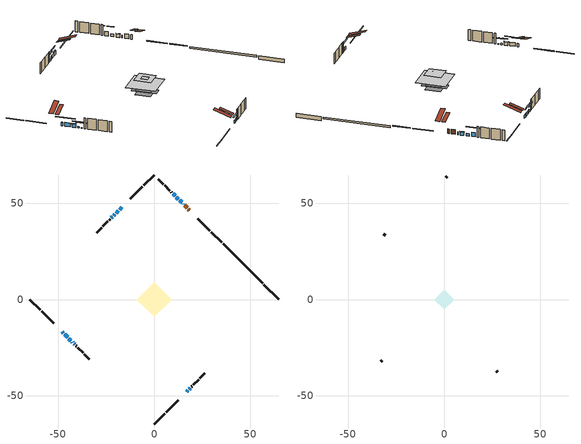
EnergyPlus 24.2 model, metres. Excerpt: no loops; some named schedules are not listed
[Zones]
conditioned space
 floor adiabatic (Floor3 construction): -4.51,0 0,4.51 4.51,0 0,-4.51 z0.46
 floor adiabatic (AdiabaticFloorConstruction): -9.1,0 0,9.1 9.1,0 0,-9.1 z2.9
 floor foundation (Slab1 construction): -4.67,0 0,4.67 4.67,0 0,-4.67 z-1.22
 floor foundation (Slab2 construction): -5.15,2.48 -2.48,5.15 5.15,-2.48 2.48,-5.15 z-0.3
 wall outside (RimJoist1 construction): 0,-64.77 5.46,-59.32 / -64.77,0 -59.32,-5.46 / 0,64.77 -5.46,59.32 / 35.12,29.66 29.66,35.11 z0.46:0.76
 wall outside (RimJoist2 construction): 6.11,-58.66 12.42,-52.35 / -58.66,-6.11 -52.35,-12.42 / -6.11,58.66 -12.42,52.35 / 29,35.77 22.7,42.07 z0.46:0.76
 wall outside (AdiabaticWallConstruction 1): 18.23,46.54 17.72,47.06 / 17.06,47.71 15.82,48.95 z0.46:2.49
 wall outside (AdiabaticWallConstruction): 15.17,49.6 14.96,49.81 / 12.57,52.2 11.53,53.24 z0.46:1.68; 16.89,-47.88 17.46,-47.31 z0.46:1.8; -47.88,-16.89 -47.32,-17.46 z0.46:1.97; -46.66,-18.11 -45.11,-19.66 z0.46:2.11; 14.3,50.47 13.22,51.55 / -16.89,47.88 -17.97,46.8 / 18.12,-46.65 18.66,-46.11 / -44.46,-20.31 -43.38,-21.39 z0.46:1.88; -42.72,-22.05 -42.3,-22.47 z0.46:1.07; -41.65,-23.13 -41.42,-23.35 z0.46:0.77; 10.87,53.9 9.8,54.98 z0.46:2.44; -18.62,46.15 -19.84,44.93 z0.46:1.98; -20.5,44.27 -21.09,43.68 z0.46:2.04; -21.75,43.02 -22.34,42.43 z0.46:1.38
 wall outside (Wall1 construction): 19.32,-45.46 19.73,-45.04 / -40.77,-24 -40.36,-24.41 / -23,41.77 -23.41,41.36 / 9.14,55.63 8.72,56.05 z0.46:5.34
 wall outside (Wall2 construction): 20.39,-44.38 23.03,-41.74 / -39.7,-25.07 -37.06,-27.71 / -24.07,40.7 -26.71,38.06 / 8.07,56.7 5.42,59.35 z0.46:5.34
 wall outside (Wall3 construction): 23.69,-41.08 26.35,-38.42 / -36.4,-28.37 -33.74,-31.03 / -27.37,37.4 -30.03,34.74 / 4.77,60 2.11,62.67 z0.46:5.34
 wall foundation (FoundationWall1 construction): 64.77,0 57.01,7.76 z-1.22:0.46
 wall foundation (FoundationWall2 construction): 56.36,8.42 35.77,29 z-0.3:0.46
 window (WindowConstruction): 15.17,49.6 14.96,49.81 z0.46:1.68
 window (WindowConstruction 8): 16.89,-47.88 17.46,-47.31 z0.46:1.8
 window (WindowConstruction 9): -47.88,-16.89 -47.32,-17.45 z0.46:1.97
 window (WindowConstruction 10): -46.66,-18.11 -45.11,-19.66 z0.46:2.11
 window (WindowConstruction 11): 14.3,50.47 13.23,51.55 z0.46:1.88
 window (WindowConstruction 12): -16.89,47.88 -17.97,46.81 z0.46:1.88
 window (WindowConstruction 13): 18.12,-46.65 18.66,-46.11 z0.46:1.88
 window (WindowConstruction 14): -44.46,-20.31 -43.38,-21.39 z0.46:1.88
 window (WindowConstruction 1): -42.72,-22.05 -42.3,-22.47 z0.46:1.07
 window (WindowConstruction 2): -41.64,-23.13 -41.43,-23.34 z0.46:0.76
 window (WindowConstruction 3): 12.57,52.2 11.53,53.24 z0.46:1.68
 window (WindowConstruction 4): 10.87,53.9 9.8,54.98 z0.46:2.44
 window (WindowConstruction 5): -18.62,46.15 -19.84,44.93 z0.46:1.98
 window (WindowConstruction 6): -20.5,44.27 -21.09,43.68 z0.46:2.04
 window (WindowConstruction 7): -21.75,43.02 -22.34,42.43 z0.46:1.37
 door (Door): 18.23,46.54 17.72,47.05 z0.46:2.49
 door (Door 1): 17.06,47.71 15.82,48.95 z0.46:2.49
 ceiling adiabatic (AdiabaticFloorConstruction): 0,-9.1 9.1,0 0,9.1 -9.1,0 z2.9
 roof outside (Roof2 construction): 16.23,-48.54,5.34 12.11,-44.41,7.28 11.02,-45.5,7.28 15.14,-49.63,5.34; -48.54,-16.23,5.34 -44.41,-12.11,7.28 -45.5,-11.02,7.28 -49.63,-15.14,5.34; -16.23,48.54,5.34 -12.11,44.41,7.28 -11.02,45.5,7.28 -15.14,49.63,5.34; 18.88,45.89,5.34 14.76,41.76,7.28 15.85,40.67,7.28 19.97,44.8,5.34
attic - vented
 floor to conditioned space (Floor1 construction Reversed): -1.97,0 0,1.97 1.97,0 0,-1.97 z5.34
 floor to conditioned space (Floor2 construction Reversed): -5.13,0 0,5.13 5.13,0 0,-5.13 z5.34
 wall outside (Wall4 construction): 27.01,-37.77 27.8,-36.97 / -33.08,-31.69 -32.29,-32.48 / -30.69,34.08 -31.48,33.29 / 1.45,63.32 0.66,64.11 z0.46:5.34
 roof outside (Roof1 construction): 14.49,-50.28,5.34 9.13,-44.93,7.86 7.72,-46.34,7.86 13.08,-51.7,5.34; -50.28,-14.49,5.34 -44.93,-9.13,7.86 -46.34,-7.72,7.86 -51.7,-13.08,5.34; -14.49,50.28,5.34 -9.13,44.93,7.86 -7.72,46.34,7.86 -13.08,51.7,5.34; 20.63,44.14,5.34 15.27,38.79,7.86 16.69,37.38,7.86 22.04,42.73,5.34
shading: 19.11,-45.66 15.24,-49.53 15.53,-49.82 19.4,-45.95 z4.12; -45.67,-19.1 -49.53,-15.24 -49.82,-15.53 -45.96,-19.39 z4.3; -43.47,-21.3 -48.31,-16.46 -48.6,-16.76 -43.76,-21.59 z4.44; 13.08,51.69 14.45,50.33 14.74,50.62 13.37,51.98 z2.08; -18.11,46.66 -16.75,48.03 -17.04,48.32 -18.4,46.95 z2.08; 18.8,-45.97 17.98,-46.79 18.27,-47.08 19.09,-46.26 z2.08; -43.24,-21.53 -44.6,-20.17 -44.89,-20.46 -43.53,-21.82 z2.08; -40.65,-24.12 -44.37,-20.4 -44.66,-20.69 -40.94,-24.41 z3.4; -39.78,-24.99 -43.29,-21.48 -43.58,-21.77 -40.07,-25.28 z3.09; 8.15,56.62 12.52,52.25 12.81,52.54 8.44,56.91 z4.77; -21.49,43.28 -16.98,47.79 -17.27,48.09 -21.78,43.57 z4.31; -22.74,42.03 -18.85,45.92 -19.14,46.21 -23.03,42.32 z4.36; -23.99,40.78 -20.1,44.67 -20.39,44.96 -24.28,41.07 z3.7
[Building]
Building 1: Terrain=Suburbs
[Site:Location]
Yarmouth AP_NS: Latitude {deg}=43.83; Longitude {deg}=-66.09; Time Zone {hr}=-4; Elevation {m}=43; Keep Site Location Information=Yes
[Site:GroundTemperature:Shallow]
4.08235, 2.59375, 2.47453, 3.18095, 6.01682, 8.83948, 11.2866, 12.8368, 12.9685, 11.7076, 9.32295, 6.58688
[Site:WaterMainsTemperature]
Calculation Method=Schedule; Temperature Schedule=mains temperature schedule
[Material] Roughness=Rough; Thermal Absorptance=0.9
Name | Thickness {m} | Conductivity {W/m-K} | Density {kg/m3} | Specific Heat {J/kg-K} | Solar Absorptance | Visible Absorptance
asphalt or fiberglass shingles | 0.00635 | 0.162714 | 1121.4 | 1465.45 | 0.4 | 0.4
ceiling loosefill ins | 0.0846667 | 0.0480833 | 16.02 | 1046.75 | 0.7 | 0.7
ceiling stud and cavity | 0.1397 | 1.32221 | 65.682 | 1177.47 | 0.7 | 0.7
ceiling stud and cavity 1 | 0.1397 | 0.101976 | 65.682 | 1177.47 | 0.7 | 0.7
concrete 4.0 in. | 0.1016 | 1.803125 | 2242.8 | 837.4 | 0.7 | 0.7
concrete 8.0 in. | 0.2032 | 1.803125 | 2242.8 | 837.4 | 0.7 | 0.7
door material | 0.04445 | 0.20624 | 512.64 | 1214.23 | 0.7 | 0.7
door material 1 | 0.04445 | 0.188738 | 512.64 | 1214.23 | 0.7 | 0.7
exterior vertical ins | 0.00585539 | 0.029427 | 32.04 | 1214.23 | 0.7 | 0.7
floor covering | 0.0127 | 9.015625 | 54.468 | 1339.84 | 0.6 | 0.6
floor covering 1 | 0.0127 | 0.0433444 | 54.468 | 1339.84 | 0.6 | 0.6
floor rigid ins; wall rigid ins | 0.512978 | 0.029427 | 32.04 | 1214.23 | 0.7 | 0.7
floor stud and cavity | 0.0889 | 0.22419 | 50.32683 | 1063.81 | 0.7 | 0.7
floor stud and cavity 1 | 0.1397 | 1.75129 | 37.0049 | 1207.88 | 0.7 | 0.7
furniture material conditioned space 1 | 0.1524 | 0.115458 | 640.8 | 1214.23 | 0.6 | 0.6
gypsum board | 0.0127 | 0.160291 | 801 | 837.4 | 0.6 | 0.6
gypsum board 1 | 0.0127 | 0.160291 | 801 | 837.4 | 0.7 | 0.7
osb sheathing 0.5 in. | 0.0127 | 0.115458 | 512.64 | 1214.23 | 0.7 | 0.7
osb sheathing 0.75 in. | 0.01905 | 0.115458 | 512.64 | 1214.23 | 0.7 | 0.7
osb sheathing 2.0 in. | 0.0508 | 0.115458 | 512.64 | 1214.23 | 0.7 | 0.7
rim joist stud and cavity | 0.0508 | 0.0451784 | 125.044 | 1163.47 | 0.6 | 0.6
rim joist stud and cavity 1 | 0.0508 | 0.648972 | 50.32683 | 1063.81 | 0.6 | 0.6
roof rigid ins | 0.051816 | 0.029427 | 32.04 | 1214.23 | 0.7 | 0.7
roof stud and cavity | 0.2032 | 0.201121 | 78.34581 | 1123.46 | 0.7 | 0.7
wall stud and cavity | 0.1397 | 0.0927935 | 139.0536 | 1170.24 | 0.7 | 0.7
wall stud and cavity 1 | 0.1397 | 0.085864 | 139.0536 | 1170.24 | 0.7 | 0.7
wall stud and cavity 2 | 0.1397 | 0.0918269 | 139.0536 | 1170.24 | 0.7 | 0.7
wall stud and cavity 3 | 0.0889 | 6.9971 | 50.32683 | 1063.81 | 0.6 | 0.6
wall stud and cavity 4 | 0.0889 | 0.380278 | 52.3479 | 1209.89 | 0.7 | 0.7
wall stud and cavity 5 | 0.0889 | 0.391764 | 83.0341 | 1211.67 | 0.7 | 0.7
wood siding | 0.0254 | 0.102417 | 544.68 | 1172.36 | 0.4 | 0.4
wood siding 1 | 0.00254 | 0.102417 | 544.68 | 1172.36 | 0.4 | 0.4
wood siding 2; wood siding 3; wood siding 4 | 0.0254 | 0.102417 | 544.68 | 1172.36 | 0.7 | 0.7
[WindowMaterial:SimpleGlazingSystem]
Name | U-Factor {W/m2-K} | Solar Heat Gain Coefficient
WindowMaterial | 5.181175 | 0.65
WindowMaterial 1 | 5.19196 | 0.65
WindowMaterial 10 | 2.790737 | 0.7
WindowMaterial 11 | 7.18892 | 0.74
WindowMaterial 12 | 2.99401 | 0.54
WindowMaterial 2 | 4.34026 | 0.48
WindowMaterial 3 | 2.91338 | 0.67
WindowMaterial 4 | 2.98833 | 0.58
WindowMaterial 5 | 2.98209 | 0.56
WindowMaterial 6 | 7.111695 | 0.75
WindowMaterial 7 | 3.02808 | 0.5
WindowMaterial 8 | 7.18381 | 0.74
WindowMaterial 9 | 2.77995 | 0.55
[Construction]
AdiabaticFloorConstruction: floor stud and cavity 1, floor rigid ins, osb sheathing 0.75 in., floor covering 1
AdiabaticWallConstruction: wood siding 3, wall rigid ins, wall stud and cavity 4, gypsum board
AdiabaticWallConstruction 1: wood siding 4, wall rigid ins, wall stud and cavity 4, gypsum board
Door: door material
Door 1: door material 1
Floor1 construction Reversed: gypsum board, ceiling stud and cavity, ceiling loosefill ins
Floor2 construction Reversed: gypsum board, ceiling stud and cavity 1, ceiling loosefill ins
Floor3 construction: floor stud and cavity, floor covering
FoundationWall1 construction: concrete 8.0 in.
FoundationWall2 construction: concrete 8.0 in., gypsum board 1
furniture construction conditioned space 1: furniture material conditioned space 1
PartitionWallConstruction: gypsum board, wall stud and cavity 5, gypsum board
RimJoist1 construction: wood siding 2, osb sheathing 2.0 in., rim joist stud and cavity
RimJoist2 construction: wood siding 2, rim joist stud and cavity 1
Roof1 construction: asphalt or fiberglass shingles
Roof2 construction: asphalt or fiberglass shingles, roof rigid ins, osb sheathing 0.75 in., roof stud and cavity, gypsum board
Slab1 construction; Slab2 construction: concrete 4.0 in.
Wall1 construction: wood siding, osb sheathing 0.5 in., wall stud and cavity, gypsum board
Wall2 construction: wood siding, osb sheathing 0.5 in., wall stud and cavity 1, gypsum board
Wall3 construction: wood siding, osb sheathing 0.5 in., wall stud and cavity 2, gypsum board
Wall4 construction: wood siding 1, wall stud and cavity 3
WindowConstruction: WindowMaterial
WindowConstruction 1: WindowMaterial 1
WindowConstruction 10: WindowMaterial 10
WindowConstruction 11: WindowMaterial 11
WindowConstruction 12; WindowConstruction 13; WindowConstruction 14: WindowMaterial 12
WindowConstruction 2: WindowMaterial 2
WindowConstruction 3: WindowMaterial 3
WindowConstruction 4: WindowMaterial 4
WindowConstruction 5: WindowMaterial 5
WindowConstruction 6: WindowMaterial 6
WindowConstruction 7: WindowMaterial 7
WindowConstruction 8: WindowMaterial 8
WindowConstruction 9: WindowMaterial 9
[Zone] Multiplier=1; Part of Total Floor Area=Yes
Name | Volume {m3}
attic - vented | 24.771
conditioned space | 484.7
[Space]
Name | Zone | Volume {m3}
attic - vented 1 | attic - vented | 24.771
conditioned space 1 | conditioned space | 484.7
[ZoneInfiltration:EffectiveLeakageArea]
infil attic - vented 1: Zone or Space=attic - vented 1; Schedule=Always On Discrete; Effective Air Leakage Area {cm2}=2198.18; Stack Coefficient=0.000514658; Wind Coefficient=1.53278e-05
[ZoneMixing]
whole house fan mix: Zone or Space=attic - vented; Schedule=Always On Continuous; Design Flow Rate Calculation Method=Flow/Zone; Design Flow Rate {m3/s}=0; Source Zone or Space=conditioned space
[SurfaceProperty:ExposedFoundationPerimeter] Exposed Perimeter Calculation Method=TotalExposedPerimeter
Name | Total Exposed Perimeter {m}
Slab1 | 10.973
Slab2 | 29.108
[InternalMass] Zone or ZoneList=conditioned space; Space or SpaceList=conditioned space 1
Name | Construction | Surface Area {m2}
furniture mass conditioned space 1 | furniture construction conditioned space 1 | 116.186
partition wall mass | PartitionWallConstruction | 249.831
[Lights]
interior lighting: Zone or ZoneList or Space or SpaceList=conditioned space 1; Schedule=interior lighting schedule; Design Level Calculation Method=LightingLevel; Lighting Level {W}=343.2; Return Air Fraction=0; Fraction Radiant=0.6; Fraction Visible=0.2; Fraction Replaceable=1
[People]
occupants: Zone or ZoneList or Space or SpaceList=conditioned space 1; Number of People Schedule=occupants schedule; Number of People Calculation Method=People; Number of People=3; Fraction Radiant=0.314171; Sensible Heat Fraction=0.56303; Activity Level Schedule=occupants activity schedule; Carbon Dioxide Generation Rate {m3/s-W}=0; Enable ASHRAE 55 Comfort Warnings=No; Mean Radiant Temperature Calculation Type=EnclosureAveraged
[ElectricEquipment] Zone or ZoneList or Space or SpaceList=conditioned space 1; Design Level Calculation Method=EquipmentLevel
Name | Schedule | Design Level {W} | Fraction Latent | Fraction Radiant | Fraction Lost
clothes dryer | clothes dryer schedule | 140.772 | 0.015 | 0.081 | 0.85
clothes washer | clothes washer schedule | 32.1985 | 0.03 | 0.162 | 0.7
cooking range | cooking range schedule | 215.147 | 0.08 | 0.432 | 0.2
dishwasher | dishwasher schedule | 66.8632 | 0.3 | 0.18 | 0.4
fridge | fridge schedule | 72.9452 | 0 | 0.6 | 0
mech vent bath fan 0 | mech vent bath fan 0 schedule | 50.2 | 0 | 0 | 1
mech vent house fan | mech vent house fan schedule | 0 | 0 | 0 | 1
mech vent house fan cfis | mech vent house fan cfis schedule | 0 | 0 | 0 | 0
misc plug loads | misc plug loads schedule | 494.7 | 0.045 | 0.513 | 0.1
whole house fan | Always On Discrete | 0 | 0 | 0 | 1
[OtherEquipment] Zone or ZoneList or Space or SpaceList=conditioned space 1; Design Level Calculation Method=EquipmentLevel
Name | Fuel Type | Schedule | Design Level {W} | Fraction Latent | Fraction Radiant | Fraction Lost
clothes dryer 1 | Electricity | clothes dryer schedule | 0 | 0.015 | 0.081 | 0.85
cooking range 1 | Electricity | cooking range schedule | 0 | 0.08 | 0.432 | 0.2
general water use latent | None | general water use schedule | 62.594 | 1 | 0 | 0
general water use sensible | None | general water use schedule | -61.6891 | 0 | 0.6 | 0
mech vent house fan latent load | None | Always On Discrete | 0 | 1 | 0 | 0
mech vent house fan sensible load | None | Always On Discrete | 0 | 0 | 0 | 0
water heater energy adjustment1 | Electricity | Always On Discrete | 0.01 | 0 | 0 | 1
[ZoneInfiltration:DesignFlowRate] Zone or ZoneList or Space or SpaceList=conditioned space 1; Schedule=Always On Discrete; Design Flow Rate Calculation Method=Flow/Zone; Design Flow Rate {m3/s}=0
infil flow; natural vent flow; whole house fan flow
[Foundation:Kiva] Initial Indoor Air Temperature {C}=20; Wall Depth Below Slab {m}=0.2032
Name | Wall Height Above Grade {m} | Custom Block Material Name 1 | Custom Block Depth 1 {m} | Custom Block X Position 1 {m} | Custom Block Z Position 1 {m}
Foundation Kiva 1 | 0.460004
Foundation Kiva 2 | 0.459974 | exterior vertical ins | 0.759988 | 0.2159 | 0
[Foundation:Kiva:Settings]
Soil Conductivity {W/m-K}=0.849921; Soil Density {kg/m3}=1842.3; Soil Specific Heat {J/kg-K}=418.7; Ground Solar Absorptivity=0.9; Ground Thermal Absorptivity=0.9; Ground Surface Roughness {m}=0.03; Far-Field Width {m}=40; Deep-Ground Boundary Condition=ZeroFlux; Deep-Ground Depth {m}=40; Minimum Cell Dimension {m}=0.2; Maximum Cell Growth Coefficient=3; Simulation Timestep=Timestep
[Exterior:Lights]
exterior lighting: Schedule=exterior lighting schedule; Design Level {W}=75.6
[Schedule:Constant]
Name | Hourly Value
Always On Continuous; mech vent house fan schedule; mech vent house fan cfis schedule; Always On Discrete | 1
occupants activity schedule | 117.228
fridge schedule | 0
[Schedule:Week:Daily]
interior lighting schedule Week Rule - Jan1-Jan27: interior lighting schedule day, interior lighting schedule day, interior lighting schedule day, interior lighting schedule day, interior lighting schedule day, interior lighting schedule day, interior lighting schedule day, interior lighting schedule default day, interior lighting schedule default day, interior lighting schedule default day, interior lighting schedule default day, interior lighting schedule default day
interior lighting schedule Week Rule - Jan28-Feb3: interior lighting schedule day, interior lighting schedule day, interior lighting schedule day, interior lighting schedule day, interior lighting schedule day 1, interior lighting schedule day 1, interior lighting schedule day 1, interior lighting schedule default day, interior lighting schedule default day, interior lighting schedule default day, interior lighting schedule default day, interior lighting schedule default day
interior lighting schedule Week Rule - Feb4-Feb24: interior lighting schedule day 1, interior lighting schedule day 1, interior lighting schedule day 1, interior lighting schedule day 1, interior lighting schedule day 1, interior lighting schedule day 1, interior lighting schedule day 1, interior lighting schedule default day, interior lighting schedule default day, interior lighting schedule default day, interior lighting schedule default day, interior lighting schedule default day
interior lighting schedule Week Rule - Feb25-Mar3: interior lighting schedule day 1, interior lighting schedule day 1, interior lighting schedule day 1, interior lighting schedule day 1, interior lighting schedule day 2, interior lighting schedule day 2, interior lighting schedule day 2, interior lighting schedule default day, interior lighting schedule default day, interior lighting schedule default day, interior lighting schedule default day, interior lighting schedule default day
interior lighting schedule Week Rule - Mar4-Mar31: interior lighting schedule day 2, interior lighting schedule day 2, interior lighting schedule day 2, interior lighting schedule day 2, interior lighting schedule day 2, interior lighting schedule day 2, interior lighting schedule day 2, interior lighting schedule default day, interior lighting schedule default day, interior lighting schedule default day, interior lighting schedule default day, interior lighting schedule default day
interior lighting schedule Week Rule - Apr1-Apr28: interior lighting schedule day 3, interior lighting schedule day 3, interior lighting schedule day 3, interior lighting schedule day 3, interior lighting schedule day 3, interior lighting schedule day 3, interior lighting schedule day 3, interior lighting schedule default day, interior lighting schedule default day, interior lighting schedule default day, interior lighting schedule default day, interior lighting schedule default day
interior lighting schedule Week Rule - Apr29-May5: interior lighting schedule day 3, interior lighting schedule day 3, interior lighting schedule day 4, interior lighting schedule day 4, interior lighting schedule day 4, interior lighting schedule day 4, interior lighting schedule day 4, interior lighting schedule default day, interior lighting schedule default day, interior lighting schedule default day, interior lighting schedule default day, interior lighting schedule default day
interior lighting schedule Week Rule - May6-May26: interior lighting schedule day 4, interior lighting schedule day 4, interior lighting schedule day 4, interior lighting schedule day 4, interior lighting schedule day 4, interior lighting schedule day 4, interior lighting schedule day 4, interior lighting schedule default day, interior lighting schedule default day, interior lighting schedule default day, interior lighting schedule default day, interior lighting schedule default day
interior lighting schedule Week Rule - May27-Jun2: interior lighting schedule day 4, interior lighting schedule day 4, interior lighting schedule day 4, interior lighting schedule day 4, interior lighting schedule day 4, interior lighting schedule day 5, interior lighting schedule day 5, interior lighting schedule default day, interior lighting schedule default day, interior lighting schedule default day, interior lighting schedule default day, interior lighting schedule default day
interior lighting schedule Week Rule - Jun3-Jun30: interior lighting schedule day 5, interior lighting schedule day 5, interior lighting schedule day 5, interior lighting schedule day 5, interior lighting schedule day 5, interior lighting schedule day 5, interior lighting schedule day 5, interior lighting schedule default day, interior lighting schedule default day, interior lighting schedule default day, interior lighting schedule default day, interior lighting schedule default day
interior lighting schedule Week Rule - Jul1-Jul28: interior lighting schedule day 6, interior lighting schedule day 6, interior lighting schedule day 6, interior lighting schedule day 6, interior lighting schedule day 6, interior lighting schedule day 6, interior lighting schedule day 6, interior lighting schedule default day, interior lighting schedule default day, interior lighting schedule default day, interior lighting schedule default day, interior lighting schedule default day
interior lighting schedule Week Rule - Jul29-Aug4: interior lighting schedule day 6, interior lighting schedule day 6, interior lighting schedule day 6, interior lighting schedule day 7, interior lighting schedule day 7, interior lighting schedule day 7, interior lighting schedule day 7, interior lighting schedule default day, interior lighting schedule default day, interior lighting schedule default day, interior lighting schedule default day, interior lighting schedule default day
interior lighting schedule Week Rule - Aug5-Aug25: interior lighting schedule day 7, interior lighting schedule day 7, interior lighting schedule day 7, interior lighting schedule day 7, interior lighting schedule day 7, interior lighting schedule day 7, interior lighting schedule day 7, interior lighting schedule default day, interior lighting schedule default day, interior lighting schedule default day, interior lighting schedule default day, interior lighting schedule default day
interior lighting schedule Week Rule - Aug26-Sep1: interior lighting schedule day 7, interior lighting schedule day 7, interior lighting schedule day 7, interior lighting schedule day 7, interior lighting schedule day 7, interior lighting schedule day 7, interior lighting schedule day 8, interior lighting schedule default day, interior lighting schedule default day, interior lighting schedule default day, interior lighting schedule default day, interior lighting schedule default day
interior lighting schedule Week Rule - Sep2-Sep29: interior lighting schedule day 8, interior lighting schedule day 8, interior lighting schedule day 8, interior lighting schedule day 8, interior lighting schedule day 8, interior lighting schedule day 8, interior lighting schedule day 8, interior lighting schedule default day, interior lighting schedule default day, interior lighting schedule default day, interior lighting schedule default day, interior lighting schedule default day
interior lighting schedule Week Rule - Sep30-Oct6: interior lighting schedule day 8, interior lighting schedule day 9, interior lighting schedule day 9, interior lighting schedule day 9, interior lighting schedule day 9, interior lighting schedule day 9, interior lighting schedule day 9, interior lighting schedule default day, interior lighting schedule default day, interior lighting schedule default day, interior lighting schedule default day, interior lighting schedule default day
interior lighting schedule Week Rule - Oct7-Oct27: interior lighting schedule day 9, interior lighting schedule day 9, interior lighting schedule day 9, interior lighting schedule day 9, interior lighting schedule day 9, interior lighting schedule day 9, interior lighting schedule day 9, interior lighting schedule default day, interior lighting schedule default day, interior lighting schedule default day, interior lighting schedule default day, interior lighting schedule default day
interior lighting schedule Week Rule - Oct28-Nov3: interior lighting schedule day 9, interior lighting schedule day 9, interior lighting schedule day 9, interior lighting schedule day 9, interior lighting schedule day 10, interior lighting schedule day 10, interior lighting schedule day 10, interior lighting schedule default day, interior lighting schedule default day, interior lighting schedule default day, interior lighting schedule default day, interior lighting schedule default day
interior lighting schedule Week Rule - Nov4-Nov24: interior lighting schedule day 10, interior lighting schedule day 10, interior lighting schedule day 10, interior lighting schedule day 10, interior lighting schedule day 10, interior lighting schedule day 10, interior lighting schedule day 10, interior lighting schedule default day, interior lighting schedule default day, interior lighting schedule default day, interior lighting schedule default day, interior lighting schedule default day
interior lighting schedule Week Rule - Nov25-Dec1: interior lighting schedule day 10, interior lighting schedule day 10, interior lighting schedule day 10, interior lighting schedule day 10, interior lighting schedule day 10, interior lighting schedule day 10, interior lighting schedule day 11, interior lighting schedule default day, interior lighting schedule default day, interior lighting schedule default day, interior lighting schedule default day, interior lighting schedule default day
interior lighting schedule Week Rule - Dec2-Dec31: interior lighting schedule day 11, interior lighting schedule day 11, interior lighting schedule day 11, interior lighting schedule day 11, interior lighting schedule day 11, interior lighting schedule day 11, interior lighting schedule day 11, interior lighting schedule default day, interior lighting schedule default day, interior lighting schedule default day, interior lighting schedule default day, interior lighting schedule default day
occupants schedule Week Rule - Jan1-Dec31: occupants schedule day, occupants schedule day, occupants schedule day, occupants schedule day, occupants schedule day, occupants schedule day, occupants schedule day, occupants schedule default day, occupants schedule default day, occupants schedule default day, occupants schedule default day, occupants schedule default day
clothes dryer schedule Week Rule - Jan1-Dec31: clothes dryer schedule day, clothes dryer schedule day, clothes dryer schedule day, clothes dryer schedule day, clothes dryer schedule day, clothes dryer schedule day, clothes dryer schedule day, clothes dryer schedule default day, clothes dryer schedule default day, clothes dryer schedule default day, clothes dryer schedule default day, clothes dryer schedule default day
clothes washer schedule Week Rule - Jan1-Dec31: clothes washer schedule day, clothes washer schedule day, clothes washer schedule day, clothes washer schedule day, clothes washer schedule day, clothes washer schedule day, clothes washer schedule day, clothes washer schedule default day, clothes washer schedule default day, clothes washer schedule default day, clothes washer schedule default day, clothes washer schedule default day
cooking range schedule Week Rule - Jan1-Dec31: cooking range schedule day, cooking range schedule day, cooking range schedule day, cooking range schedule day, cooking range schedule day, cooking range schedule day, cooking range schedule day, cooking range schedule default day, cooking range schedule default day, cooking range schedule default day, cooking range schedule default day, cooking range schedule default day
dishwasher schedule Week Rule - Jan1-Dec31: dishwasher schedule day, dishwasher schedule day, dishwasher schedule day, dishwasher schedule day, dishwasher schedule day, dishwasher schedule day, dishwasher schedule day, dishwasher schedule default day, dishwasher schedule default day, dishwasher schedule default day, dishwasher schedule default day, dishwasher schedule default day
mech vent bath fan 0 schedule Week Rule - Jan1-Dec31: mech vent bath fan 0 schedule day, mech vent bath fan 0 schedule day, mech vent bath fan 0 schedule day, mech vent bath fan 0 schedule day, mech vent bath fan 0 schedule day, mech vent bath fan 0 schedule day, mech vent bath fan 0 schedule day, mech vent bath fan 0 schedule default day, mech vent bath fan 0 schedule default day, mech vent bath fan 0 schedule default day, mech vent bath fan 0 schedule default day, mech vent bath fan 0 schedule default day
misc plug loads schedule Week Rule - Jan1-Dec31: misc plug loads schedule day, misc plug loads schedule day, misc plug loads schedule day, misc plug loads schedule day, misc plug loads schedule day, misc plug loads schedule day, misc plug loads schedule day, misc plug loads schedule default day, misc plug loads schedule default day, misc plug loads schedule default day, misc plug loads schedule default day, misc plug loads schedule default day
general water use schedule Week Rule - Jan1-Dec31: general water use schedule day, general water use schedule day, general water use schedule day, general water use schedule day, general water use schedule day, general water use schedule day, general water use schedule day, general water use schedule default day, general water use schedule default day, general water use schedule default day, general water use schedule default day, general water use schedule default day
exterior lighting schedule Week Rule - Jan1-Jan27: exterior lighting schedule day, exterior lighting schedule day, exterior lighting schedule day, exterior lighting schedule day, exterior lighting schedule day, exterior lighting schedule day, exterior lighting schedule day, exterior lighting schedule default day, exterior lighting schedule default day, exterior lighting schedule default day, exterior lighting schedule default day, exterior lighting schedule default day
exterior lighting schedule Week Rule - Jan28-Feb3: exterior lighting schedule day, exterior lighting schedule day, exterior lighting schedule day, exterior lighting schedule day, exterior lighting schedule day 1, exterior lighting schedule day 1, exterior lighting schedule day 1, exterior lighting schedule default day, exterior lighting schedule default day, exterior lighting schedule default day, exterior lighting schedule default day, exterior lighting schedule default day
exterior lighting schedule Week Rule - Feb4-Feb24: exterior lighting schedule day 1, exterior lighting schedule day 1, exterior lighting schedule day 1, exterior lighting schedule day 1, exterior lighting schedule day 1, exterior lighting schedule day 1, exterior lighting schedule day 1, exterior lighting schedule default day, exterior lighting schedule default day, exterior lighting schedule default day, exterior lighting schedule default day, exterior lighting schedule default day
exterior lighting schedule Week Rule - Feb25-Mar3: exterior lighting schedule day 1, exterior lighting schedule day 1, exterior lighting schedule day 1, exterior lighting schedule day 1, exterior lighting schedule day 2, exterior lighting schedule day 2, exterior lighting schedule day 2, exterior lighting schedule default day, exterior lighting schedule default day, exterior lighting schedule default day, exterior lighting schedule default day, exterior lighting schedule default day
exterior lighting schedule Week Rule - Mar4-Mar31: exterior lighting schedule day 2, exterior lighting schedule day 2, exterior lighting schedule day 2, exterior lighting schedule day 2, exterior lighting schedule day 2, exterior lighting schedule day 2, exterior lighting schedule day 2, exterior lighting schedule default day, exterior lighting schedule default day, exterior lighting schedule default day, exterior lighting schedule default day, exterior lighting schedule default day
exterior lighting schedule Week Rule - Apr1-Apr28: exterior lighting schedule day 3, exterior lighting schedule day 3, exterior lighting schedule day 3, exterior lighting schedule day 3, exterior lighting schedule day 3, exterior lighting schedule day 3, exterior lighting schedule day 3, exterior lighting schedule default day, exterior lighting schedule default day, exterior lighting schedule default day, exterior lighting schedule default day, exterior lighting schedule default day
exterior lighting schedule Week Rule - Apr29-May5: exterior lighting schedule day 3, exterior lighting schedule day 3, exterior lighting schedule day 4, exterior lighting schedule day 4, exterior lighting schedule day 4, exterior lighting schedule day 4, exterior lighting schedule day 4, exterior lighting schedule default day, exterior lighting schedule default day, exterior lighting schedule default day, exterior lighting schedule default day, exterior lighting schedule default day
exterior lighting schedule Week Rule - May6-May26: exterior lighting schedule day 4, exterior lighting schedule day 4, exterior lighting schedule day 4, exterior lighting schedule day 4, exterior lighting schedule day 4, exterior lighting schedule day 4, exterior lighting schedule day 4, exterior lighting schedule default day, exterior lighting schedule default day, exterior lighting schedule default day, exterior lighting schedule default day, exterior lighting schedule default day
exterior lighting schedule Week Rule - May27-Jun2: exterior lighting schedule day 4, exterior lighting schedule day 4, exterior lighting schedule day 4, exterior lighting schedule day 4, exterior lighting schedule day 4, exterior lighting schedule day 5, exterior lighting schedule day 5, exterior lighting schedule default day, exterior lighting schedule default day, exterior lighting schedule default day, exterior lighting schedule default day, exterior lighting schedule default day
exterior lighting schedule Week Rule - Jun3-Jun30: exterior lighting schedule day 5, exterior lighting schedule day 5, exterior lighting schedule day 5, exterior lighting schedule day 5, exterior lighting schedule day 5, exterior lighting schedule day 5, exterior lighting schedule day 5, exterior lighting schedule default day, exterior lighting schedule default day, exterior lighting schedule default day, exterior lighting schedule default day, exterior lighting schedule default day
exterior lighting schedule Week Rule - Jul1-Jul28: exterior lighting schedule day 6, exterior lighting schedule day 6, exterior lighting schedule day 6, exterior lighting schedule day 6, exterior lighting schedule day 6, exterior lighting schedule day 6, exterior lighting schedule day 6, exterior lighting schedule default day, exterior lighting schedule default day, exterior lighting schedule default day, exterior lighting schedule default day, exterior lighting schedule default day
exterior lighting schedule Week Rule - Jul29-Aug4: exterior lighting schedule day 6, exterior lighting schedule day 6, exterior lighting schedule day 6, exterior lighting schedule day 7, exterior lighting schedule day 7, exterior lighting schedule day 7, exterior lighting schedule day 7, exterior lighting schedule default day, exterior lighting schedule default day, exterior lighting schedule default day, exterior lighting schedule default day, exterior lighting schedule default day
exterior lighting schedule Week Rule - Aug5-Aug25: exterior lighting schedule day 7, exterior lighting schedule day 7, exterior lighting schedule day 7, exterior lighting schedule day 7, exterior lighting schedule day 7, exterior lighting schedule day 7, exterior lighting schedule day 7, exterior lighting schedule default day, exterior lighting schedule default day, exterior lighting schedule default day, exterior lighting schedule default day, exterior lighting schedule default day
[Schedule:Year]
interior lighting schedule: interior lighting schedule Week Rule - Jan1-Jan27, 1, 1, 1, 27, interior lighting schedule Week Rule - Jan28-Feb3, 1, 28, 2, 3, interior lighting schedule Week Rule - Feb4-Feb24, 2, 4, 2, 24, interior lighting schedule Week Rule - Feb25-Mar3, 2, 25, 3, 3, interior lighting schedule Week Rule - Mar4-Mar31, 3, 4, 3, 31, interior lighting schedule Week Rule - Apr1-Apr28, 4, 1, 4, 28, interior lighting schedule Week Rule - Apr29-May5, 4, 29, 5, 5, interior lighting schedule Week Rule - May6-May26, 5, 6, 5, 26, interior lighting schedule Week Rule - May27-Jun2, 5, 27, 6, 2, interior lighting schedule Week Rule - Jun3-Jun30, 6, 3, 6, 30, interior lighting schedule Week Rule - Jul1-Jul28, 7, 1, 7, 28, interior lighting schedule Week Rule - Jul29-Aug4, 7, 29, 8, 4, interior lighting schedule Week Rule - Aug5-Aug25, 8, 5, 8, 25, interior lighting schedule Week Rule - Aug26-Sep1, 8, 26, 9, 1, interior lighting schedule Week Rule - Sep2-Sep29, 9, 2, 9, 29, interior lighting schedule Week Rule - Sep30-Oct6, 9, 30, 10, 6, interior lighting schedule Week Rule - Oct7-Oct27, 10, 7, 10, 27, interior lighting schedule Week Rule - Oct28-Nov3, 10, 28, 11, 3, interior lighting schedule Week Rule - Nov4-Nov24, 11, 4, 11, 24, interior lighting schedule Week Rule - Nov25-Dec1, 11, 25, 12, 1, interior lighting schedule Week Rule - Dec2-Dec31, 12, 2, 12, 31
occupants schedule: occupants schedule Week Rule - Jan1-Dec31, 1, 1, 12, 31
clothes dryer schedule: clothes dryer schedule Week Rule - Jan1-Dec31, 1, 1, 12, 31
clothes washer schedule: clothes washer schedule Week Rule - Jan1-Dec31, 1, 1, 12, 31
cooking range schedule: cooking range schedule Week Rule - Jan1-Dec31, 1, 1, 12, 31
dishwasher schedule: dishwasher schedule Week Rule - Jan1-Dec31, 1, 1, 12, 31
mech vent bath fan 0 schedule: mech vent bath fan 0 schedule Week Rule - Jan1-Dec31, 1, 1, 12, 31
misc plug loads schedule: misc plug loads schedule Week Rule - Jan1-Dec31, 1, 1, 12, 31
general water use schedule: general water use schedule Week Rule - Jan1-Dec31, 1, 1, 12, 31
exterior lighting schedule: exterior lighting schedule Week Rule - Jan1-Jan27, 1, 1, 1, 27, exterior lighting schedule Week Rule - Jan28-Feb3, 1, 28, 2, 3, exterior lighting schedule Week Rule - Feb4-Feb24, 2, 4, 2, 24, exterior lighting schedule Week Rule - Feb25-Mar3, 2, 25, 3, 3, exterior lighting schedule Week Rule - Mar4-Mar31, 3, 4, 3, 31, exterior lighting schedule Week Rule - Apr1-Apr28, 4, 1, 4, 28, exterior lighting schedule Week Rule - Apr29-May5, 4, 29, 5, 5, exterior lighting schedule Week Rule - May6-May26, 5, 6, 5, 26, exterior lighting schedule Week Rule - May27-Jun2, 5, 27, 6, 2, exterior lighting schedule Week Rule - Jun3-Jun30, 6, 3, 6, 30, exterior lighting schedule Week Rule - Jul1-Jul28, 7, 1, 7, 28, exterior lighting schedule Week Rule - Jul29-Aug4, 7, 29, 8, 4, exterior lighting schedule Week Rule - Aug5-Aug25, 8, 5, 8, 25, exterior lighting schedule Week Rule - Aug26-Sep1, 8, 26, 9, 1, exterior lighting schedule Week Rule - Sep2-Sep29, 9, 2, 9, 29, exterior lighting schedule Week Rule - Sep30-Oct6, 9, 30, 10, 6, exterior lighting schedule Week Rule - Oct7-Oct27, 10, 7, 10, 27, exterior lighting schedule Week Rule - Oct28-Nov3, 10, 28, 11, 3, exterior lighting schedule Week Rule - Nov4-Nov24, 11, 4, 11, 24, exterior lighting schedule Week Rule - Nov25-Dec1, 11, 25, 12, 1, exterior lighting schedule Week Rule - Dec2-Dec31, 12, 2, 12, 31
[Schedule:Compact]
mains temperature schedule: Through: 01/01, For: AllDays, Until: 24:00, 8.11167, Through: 01/02, For: AllDays, Until: 24:00, 8.06167, Through: 01/03, For: AllDays, Until: 24:00, 8.01222, Through: 01/04, For: AllDays, Until: 24:00, 7.96333, Through: 01/05, For: AllDays, Until: 24:00, 7.91556, Through: 01/06, For: AllDays, Until: 24:00, 7.86889, Through: 01/07, For: AllDays, Until: 24:00, 7.82278, Through: 01/08, For: AllDays, Until: 24:00, 7.77778, Through: 01/09, For: AllDays, Until: 24:00, 7.73333, Through: 01/10, For: AllDays, Until: 24:00, 7.69056, Through: 01/11, For: AllDays, Until: 24:00, 7.64778, Through: 01/12, For: AllDays, Until: 24:00, 7.60667, Through: 01/13, For: AllDays, Until: 24:00, 7.56611, Through: 01/14, For: AllDays, Until: 24:00, 7.52722, Through: 01/15, For: AllDays, Until: 24:00, 7.48833, Through: 01/16, For: AllDays, Until: 24:00, 7.45111, Through: 01/17, For: AllDays, Until: 24:00, 7.415, Through: 01/18, For: AllDays, Until: 24:00, 7.37944, Through: 01/19, For: AllDays, Until: 24:00, 7.345, Through: 01/20, For: AllDays, Until: 24:00, 7.31222, Through: 01/21, For: AllDays, Until: 24:00, 7.28, Through: 01/22, For: AllDays, Until: 24:00, 7.24889, Through: 01/23, For: AllDays, Until: 24:00, 7.21889, Through: 01/24, For: AllDays, Until: 24:00, 7.18944, Through: 01/25, For: AllDays, Until: 24:00, 7.16167, Through: 01/26, For: AllDays, Until: 24:00, 7.135, Through: 01/27, For: AllDays, Until: 24:00, 7.10944, Through: 01/28, For: AllDays, Until: 24:00, 7.085, Through: 01/29, For: AllDays, Until: 24:00, 7.06167, Through: 01/30, For: AllDays, Until: 24:00, 7.03944, Through: 01/31, For: AllDays, Until: 24:00, 7.01833, Through: 02/01, For: AllDays, Until: 24:00, 6.99833, Through: 02/02, For: AllDays, Until: 24:00, 6.97944, Through: 02/03, For: AllDays, Until: 24:00, 6.96167, Through: 02/04, For: AllDays, Until: 24:00, 6.945, Through: 02/05, For: AllDays, Until: 24:00, 6.93, Through: 02/06, For: AllDays, Until: 24:00, 6.91556, Through: 02/07, For: AllDays, Until: 24:00, 6.90278, Through: 02/08, For: AllDays, Until: 24:00, 6.89111, Through: 02/09, For: AllDays, Until: 24:00, 6.88, Through: 02/10, For: AllDays, Until: 24:00, 6.87056, Through: 02/11, For: AllDays, Until: 24:00, 6.86222, Through: 02/12, For: AllDays, Until: 24:00, 6.85556, Through: 02/13, For: AllDays, Until: 24:00, 6.84944, Through: 02/14, For: AllDays, Until: 24:00, 6.845, Through: 02/15, For: AllDays, Until: 24:00, 6.84167, Through: 02/16, For: AllDays, Until: 24:00, 6.83889, Through: 02/17, For: AllDays, Until: 24:00, 6.83778, Through: 02/18, For: AllDays, Until: 24:00, 6.83833, Through: 02/19, For: AllDays, Until: 24:00, 6.83944, Through: 02/20, For: AllDays, Until: 24:00, 6.84222, Through: 02/21, For: AllDays, Until: 24:00, 6.84556, Through: 02/22, For: AllDays, Until: 24:00, 6.85056, Through: 02/23, For: AllDays, Until: 24:00, 6.85667, Through: 02/24, For: AllDays, Until: 24:00, 6.86389, Through: 02/25, For: AllDays, Until: 24:00, 6.87222, Through: 02/26, For: AllDays, Until: 24:00, 6.88222, Through: 02/27, For: AllDays, Until: 24:00, 6.89278, Through: 02/28, For: AllDays, Until: 24:00, 6.905, Through: 03/01, For: AllDays, Until: 24:00, 6.91833, Through: 03/02, For: AllDays, Until: 24:00, 6.93278, Through: 03/03, For: AllDays, Until: 24:00, 6.94833, Through: 03/04, For: AllDays, Until: 24:00, 6.965, Through: 03/05, For: AllDays, Until: 24:00, 6.98278, Through: 03/06, For: AllDays, Until: 24:00, 7.00167, Through: 03/07, For: AllDays, Until: 24:00, 7.02222, Through: 03/08, For: AllDays, Until: 24:00, 7.04333, Through: 03/09, For: AllDays, Until: 24:00, 7.06611, Through: 03/10, For: AllDays, Until: 24:00, 7.08944, Through: 03/11, For: AllDays, Until: 24:00, 7.11444, Through: 03/12, For: AllDays, Until: 24:00, 7.14, Through: 03/13, For: AllDays, Until: 24:00, 7.16722, Through: 03/14, For: AllDays, Until: 24:00, 7.195, Through: 03/15, For: AllDays, Until: 24:00, 7.22444, Through: 03/16, For: AllDays, Until: 24:00, 7.25444, Through: 03/17, For: AllDays, Until: 24:00, 7.28556, Through: 03/18, For: AllDays, Until: 24:00, 7.31833, Through: 03/19, For: AllDays, Until: 24:00, 7.35167, Through: 03/20, For: AllDays, Until: 24:00, 7.38611, Through: 03/21, For: AllDays, Until: 24:00, 7.42167, Through: 03/22, For: AllDays, Until: 24:00, 7.45833, Through: 03/23, For: AllDays, Until: 24:00, 7.49556, Through: 03/24, For: AllDays, Until: 24:00, 7.53444, Through: 03/25, For: AllDays, Until: 24:00, 7.57389, Through: 03/26, For: AllDays, Until: 24:00, 7.61444, Through: 03/27, For: AllDays, Until: 24:00, 7.65611, Through: 03/28, For: AllDays, Until: 24:00, 7.69833, Through: 03/29, For: AllDays, Until: 24:00, 7.74167, Through: 03/30, For: AllDays, Until: 24:00, 7.78611, Through: 03/31, For: AllDays, Until: 24:00, 7.83111, Through: 04/01, For: AllDays, Until: 24:00, 7.87778, Through: 04/02, For: AllDays, Until: 24:00, 7.92444, Through: 04/03, For: AllDays, Until: 24:00, 7.97278, Through: 04/04, For: AllDays, Until: 24:00, 8.02111, Through: 04/05, For: AllDays, Until: 24:00, 8.07111, Through: 04/06, For: AllDays, Until: 24:00, 8.12167, Through: 04/07, For: AllDays, Until: 24:00, 8.17278, Through: 04/08, For: AllDays, Until: 24:00, 8.225, Through: 04/09, For: AllDays, Until: 24:00, 8.27778, Through: 04/10, For: AllDays, Until: 24:00, 8.33111, Through: 04/11, For: AllDays, Until: 24:00, 8.38556, Through: 04/12, For: AllDays, Until: 24:00, 8.44111, Through: 04/13, For: AllDays, Until: 24:00, 8.49667, Through: 04/14, For: AllDays, Until: 24:00, 8.55333, Through: 04/15, For: AllDays, Until: 24:00, 8.61056, Through: 04/16, For: AllDays, Until: 24:00, 8.66833, Through: 04/17, For: AllDays, Until: 24:00, 8.72722, Through: 04/18, For: AllDays, Until: 24:00, 8.78667, Through: 04/19, For: AllDays, Until: 24:00, 8.84611, Through: 04/20, For: AllDays, Until: 24:00, 8.90667, Through: 04/21, For: AllDays, Until: 24:00, 8.96778, Through: 04/22, For: AllDays, Until: 24:00, 9.02944, Through: 04/23, For: AllDays, Until: 24:00, 9.09167, Through: 04/24, For: AllDays, Until: 24:00, 9.15444, Through: 04/25, For: AllDays, Until: 24:00, 9.21778, Through: 04/26, For: AllDays, Until: 24:00, 9.28111, Through: 04/27, For: AllDays, Until: 24:00, 9.34556, Through: 04/28, For: AllDays, Until: 24:00, 9.41, Through: 04/29, For: AllDays, Until: 24:00, 9.475, Through: 04/30, For: AllDays, Until: 24:00, 9.54056, Through: 05/01, For: AllDays, Until: 24:00, 9.60667, Through: 05/02, For: AllDays, Until: 24:00, 9.67278, Through: 05/03, For: AllDays, Until: 24:00, 9.73944, Through: 05/04, For: AllDays, Until: 24:00, 9.80667, Through: 05/05, For: AllDays, Until: 24:00, 9.87389, Through: 05/06, For: AllDays, Until: 24:00, 9.94111, Through: 05/07, For: AllDays, Until: 24:00, 10.0094, Through: 05/08, For: AllDays, Until: 24:00, 10.0772, Through: 05/09, For: AllDays, Until: 24:00, 10.1456, Through: 05/10, For: AllDays, Until: 24:00, 10.2144, Through: 05/11, For: AllDays, Until: 24:00, 10.2833, Through: 05/12, For: AllDays, Until: 24:00, 10.3522, Through: 05/13, For: AllDays, Until: 24:00, 10.4211, Through: 05/14, For: AllDays, Until: 24:00, 10.4906, Through: 05/15, For: AllDays, Until: 24:00, 10.56, Through: 05/16, For: AllDays, Until: 24:00, 10.6294, Through: 05/17, For: AllDays, Until: 24:00, 10.6989, Through: 05/18, For: AllDays, Until: 24:00, 10.7683, Through: 05/19, For: AllDays, Until: 24:00, 10.8383, Through: 05/20, For: AllDays, Until: 24:00, 10.9078, Through: 05/21, For: AllDays, Until: 24:00, 10.9772, Through: 05/22, For: AllDays, Until: 24:00, 11.0472, Through: 05/23, For: AllDays, Until: 24:00, 11.1167, Through: 05/24, For: AllDays, Until: 24:00, 11.1861, Through: 05/25, For: AllDays, Until: 24:00, 11.2556, Through: 05/26, For: AllDays, Until: 24:00, 11.325, Through: 05/27, For: AllDays, Until: 24:00, 11.3939, Through: 05/28, For: AllDays, Until: 24:00, 11.4633, Through: 05/29, For: AllDays, Until: 24:00, 11.5317, Through: 05/30, For: AllDays, Until: 24:00, 11.6006, Through: 05/31, For: AllDays, Until: 24:00, 11.6689, Through: 06/01, For: AllDays, Until: 24:00, 11.7372, Through: 06/02, For: AllDays, Until: 24:00, 11.805, Through: 06/03, For: AllDays, Until: 24:00, 11.8728, Through: 06/04, For: AllDays, Until: 24:00, 11.9406, Through: 06/05, For: AllDays, Until: 24:00, 12.0072, Through: 06/06, For: AllDays, Until: 24:00, 12.0744, Through: 06/07, For: AllDays, Until: 24:00, 12.1406, Through: 06/08, For: AllDays, Until: 24:00, 12.2067, Through: 06/09, For: AllDays, Until: 24:00, 12.2722, Through: 06/10, For: AllDays, Until: 24:00, 12.3378, Through: 06/11, For: AllDays, Until: 24:00, 12.4022, Through: 06/12, For: AllDays, Until: 24:00, 12.4667, Through: 06/13, For: AllDays, Until: 24:00, 12.5306, Through: 06/14, For: AllDays, Until: 24:00, 12.5939, Through: 06/15, For: AllDays, Until: 24:00, 12.6567, Through: 06/16, For: AllDays, Until: 24:00, 12.7194, Through: 06/17, For: AllDays, Until: 24:00, 12.7811, Through: 06/18, For: AllDays, Until: 24:00, 12.8422, Through: 06/19, For: AllDays, Until: 24:00, 12.9028, Through: 06/20, For: AllDays, Until: 24:00, 12.9633, Through: 06/21, For: AllDays, Until: 24:00, 13.0228, Through: 06/22, For: AllDays, Until: 24:00, 13.0817, Through: 06/23, For: AllDays, Until: 24:00, 13.1394, Through: 06/24, For: AllDays, Until: 24:00, 13.1972, Through: 06/25, For: AllDays, Until: 24:00, 13.2539, Through: 06/26, For: AllDays, Until: 24:00, 13.31, Through: 06/27, For: AllDays, Until: 24:00, 13.3656, Through: 06/28, For: AllDays, Until: 24:00, 13.42, Through: 06/29, For: AllDays, Until: 24:00, 13.4744, Through: 06/30, For: AllDays, Until: 24:00, 13.5272, Through: 07/01, For: AllDays, Until: 24:00, 13.58, Through: 07/02, For: AllDays, Until: 24:00, 13.6311, Through: 07/03, For: AllDays, Until: 24:00, 13.6822, Through: 07/04, For: AllDays, Until: 24:00, 13.7322, Through: 07/05, For: AllDays, Until: 24:00, 13.7811, Through: 07/06, For: AllDays, Until: 24:00, 13.8294, Through: 07/07, For: AllDays, Until: 24:00, 13.8767, Through: 07/08, For: AllDays, Until: 24:00, 13.9233, Through: 07/09, For: AllDays, Until: 24:00, 13.9689, Through: 07/10, For: AllDays, Until: 24:00, 14.0133, Through: 07/11, For: AllDays, Until: 24:00, 14.0572, Through: 07/12, For: AllDays, Until: 24:00, 14.1, Through: 07/13, For: AllDays, Until: 24:00, 14.1422, Through: 07/14, For: AllDays, Until: 24:00, 14.1828, Through: 07/15, For: AllDays, Until: 24:00, 14.2228, Through: 07/16, For: AllDays, Until: 24:00, 14.2617, Through: 07/17, For: AllDays, Until: 24:00, 14.2994, Through: 07/18, For: AllDays, Until: 24:00, 14.3367, Through: 07/19, For: AllDays, Until: 24:00, 14.3722, Through: 07/20, For: AllDays, Until: 24:00, 14.4072, Through: 07/21, For: AllDays, Until: 24:00, 14.4411, Through: 07/22, For: AllDays, Until: 24:00, 14.4739, Through: 07/23, For: AllDays, Until: 24:00, 14.5056, Through: 07/24, For: AllDays, Until: 24:00, 14.5361, Through: 07/25, For: AllDays, Until: 24:00, 14.5656, Through: 07/26, For: AllDays, Until: 24:00, 14.5944, Through: 07/27, For: AllDays, Until: 24:00, 14.6217, Through: 07/28, For: AllDays, Until: 24:00, 14.6478, Through: 07/29, For: AllDays, Until: 24:00, 14.6728, Through: 07/30, For: AllDays, Until: 24:00, 14.6972, Through: 07/31, For: AllDays, Until: 24:00, 14.72, Through: 08/01, For: AllDays, Until: 24:00, 14.7417, Through: 08/02, For: AllDays, Until: 24:00, 14.7622, Through: 08/03, For: AllDays, Until: 24:00, 14.7817, Through: 08/04, For: AllDays, Until: 24:00, 14.8, Through: 08/05, For: AllDays, Until: 24:00, 14.8172, Through: 08/06, For: AllDays, Until: 24:00, 14.8333, Through: 08/07, For: AllDays, Until: 24:00, 14.8483, Through: 08/08, For: AllDays, Until: 24:00, 14.8617, Through: 08/09, For: AllDays, Until: 24:00, 14.8744, Through: 08/10, For: AllDays, Until: 24:00, 14.8856, Through: 08/11, For: AllDays, Until: 24:00, 14.8956, Through: 08/12, For: AllDays, Until: 24:00, 14.9044, Through: 08/13, For: AllDays, Until: 24:00, 14.9122, Through: 08/14, For: AllDays, Until: 24:00, 14.9189, Through: 08/15, For: AllDays, Until: 24:00, 14.9239, Through: 08/16, For: AllDays, Until: 24:00, 14.9283, Through: 08/17, For: AllDays, Until: 24:00, 14.9311, Through: 08/18, For: AllDays, Until: 24:00, 14.9328, Through: 08/19, For: AllDays, Until: 24:00, 14.9333, Through: 08/20, For: AllDays, Until: 24:00, 14.9328, Through: 08/21, For: AllDays, Until: 24:00, 14.9311, Through: 08/22, For: AllDays, Until: 24:00, 14.9278, Through: 08/23, For: AllDays, Until: 24:00, 14.9239, Through: 08/24, For: AllDays, Until: 24:00, 14.9183, Through: 08/25, For: AllDays, Until: 24:00, 14.9117, Through: 08/26, For: AllDays, Until: 24:00, 14.9039, Through: 08/27, For: AllDays, Until: 24:00, 14.895, Through: 08/28, For: AllDays, Until: 24:00, 14.8844, Through: 08/29, For: AllDays, Until: 24:00, 14.8733, Through: 08/30, For: AllDays, Until: 24:00, 14.8606, Through: 08/31, For: AllDays, Until: 24:00, 14.8472, Through: 09/01, For: AllDays, Until: 24:00, 14.8322, Through: 09/02, For: AllDays, Until: 24:00, 14.8161, Through: 09/03, For: AllDays, Until: 24:00, 14.7989, Through: 09/04, For: AllDays, Until: 24:00, 14.7806, Through: 09/05, For: AllDays, Until: 24:00, 14.7606, Through: 09/06, For: AllDays, Until: 24:00, 14.74, Through: 09/07, For: AllDays, Until: 24:00, 14.7183, Through: 09/08, For: AllDays, Until: 24:00, 14.695, Through: 09/09, For: AllDays, Until: 24:00, 14.6711, Through: 09/10, For: AllDays, Until: 24:00, 14.6461, Through: 09/11, For: AllDays, Until: 24:00, 14.6194, Through: 09/12, For: AllDays, Until: 24:00, 14.5922, Through: 09/13, For: AllDays, Until: 24:00, 14.5633, Through: 09/14, For: AllDays, Until: 24:00, 14.5339, Through: 09/15, For: AllDays, Until: 24:00, 14.5033, Through: 09/16, For: AllDays, Until: 24:00, 14.4717, Through: 09/17, For: AllDays, Until: 24:00, 14.4383, Through: 09/18, For: AllDays, Until: 24:00, 14.4044, Through: 09/19, For: AllDays, Until: 24:00, 14.37, Through: 09/20, For: AllDays, Until: 24:00, 14.3339, Through: 09/21, For: AllDays, Until: 24:00, 14.2967, Through: 09/22, For: AllDays, Until: 24:00, 14.2589, Through: 09/23, For: AllDays, Until: 24:00, 14.22, Through: 09/24, For: AllDays, Until: 24:00, 14.18, Through: 09/25, For: AllDays, Until: 24:00, 14.1389, Through: 09/26, For: AllDays, Until: 24:00, 14.0967, Through: 09/27, For: AllDays, Until: 24:00, 14.0539, Through: 09/28, For: AllDays, Until: 24:00, 14.01, Through: 09/29, For: AllDays, Until: 24:00, 13.9656, Through: 09/30, For: AllDays, Until: 24:00, 13.9194, Through: 10/01, For: AllDays, Until: 24:00, 13.8733, Through: 10/02, For: AllDays, Until: 24:00, 13.8256, Through: 10/03, For: AllDays, Until: 24:00, 13.7772, Through: 10/04, For: AllDays, Until: 24:00, 13.7283, Through: 10/05, For: AllDays, Until: 24:00, 13.6783, Through: 10/06, For: AllDays, Until: 24:00, 13.6272, Through: 10/07, For: AllDays, Until: 24:00, 13.5756, Through: 10/08, For: AllDays, Until: 24:00, 13.5233, Through: 10/09, For: AllDays, Until: 24:00, 13.47, Through: 10/10, For: AllDays, Until: 24:00, 13.4161, Through: 10/11, For: AllDays, Until: 24:00, 13.3611, Through: 10/12, For: AllDays, Until: 24:00, 13.3061, Through: 10/13, For: AllDays, Until: 24:00, 13.2494, Through: 10/14, For: AllDays, Until: 24:00, 13.1928, Through: 10/15, For: AllDays, Until: 24:00, 13.135, Through: 10/16, For: AllDays, Until: 24:00, 13.0767, Through: 10/17, For: AllDays, Until: 24:00, 13.0178, Through: 10/18, For: AllDays, Until: 24:00, 12.9583, Through: 10/19, For: AllDays, Until: 24:00, 12.8983, Through: 10/20, For: AllDays, Until: 24:00, 12.8378, Through: 10/21, For: AllDays, Until: 24:00, 12.7761, Through: 10/22, For: AllDays, Until: 24:00, 12.7144, Through: 10/23, For: AllDays, Until: 24:00, 12.6522, Through: 10/24, For: AllDays, Until: 24:00, 12.5889, Through: 10/25, For: AllDays, Until: 24:00, 12.5256, Through: 10/26, For: AllDays, Until: 24:00, 12.4617, Through: 10/27, For: AllDays, Until: 24:00, 12.3972, Through: 10/28, For: AllDays, Until: 24:00, 12.3328, Through: 10/29, For: AllDays, Until: 24:00, 12.2672, Through: 10/30, For: AllDays, Until: 24:00, 12.2017, Through: 10/31, For: AllDays, Until: 24:00, 12.1356, Through: 11/01, For: AllDays, Until: 24:00, 12.0689, Through: 11/02, For: AllDays, Until: 24:00, 12.0022, Through: 11/03, For: AllDays, Until: 24:00, 11.935, Through: 11/04, For: AllDays, Until: 24:00, 11.8678, Through: 11/05, For: AllDays, Until: 24:00, 11.8, Through: 11/06, For: AllDays, Until: 24:00, 11.7322, Through: 11/07, For: AllDays, Until: 24:00, 11.6639, Through: 11/08, For: AllDays, Until: 24:00, 11.5956, Through: 11/09, For: AllDays, Until: 24:00, 11.5267, Through: 11/10, For: AllDays, Until: 24:00, 11.4578, Through: 11/11, For: AllDays, Until: 24:00, 11.3889, Through: 11/12, For: AllDays, Until: 24:00, 11.3194, Through: 11/13, For: AllDays, Until: 24:00, 11.25, Through: 11/14, For: AllDays, Until: 24:00, 11.1806, Through: 11/15, For: AllDays, Until: 24:00, 11.1111, Through: 11/16, For: AllDays, Until: 24:00, 11.0417, Through: 11/17, For: AllDays, Until: 24:00, 10.9722, Through: 11/18, For: AllDays, Until: 24:00, 10.9022, Through: 11/19, For: AllDays, Until: 24:00, 10.8328, Through: 11/20, For: AllDays, Until: 24:00, 10.7633, Through: 11/21, For: AllDays, Until: 24:00, 10.6933, Through: 11/22, For: AllDays, Until: 24:00, 10.6239, Through: 11/23, For: AllDays, Until: 24:00, 10.5544, Through: 11/24, For: AllDays, Until: 24:00, 10.485, Through: 11/25, For: AllDays, Until: 24:00, 10.4161, Through: 11/26, For: AllDays, Until: 24:00, 10.3467, Through: 11/27, For: AllDays, Until: 24:00, 10.2778, Through: 11/28, For: AllDays, Until: 24:00, 10.2089, Through: 11/29, For: AllDays, Until: 24:00, 10.1406, Through: 11/30, For: AllDays, Until: 24:00, 10.0722, Through: 12/01, For: AllDays, Until: 24:00, 10.0039, Through: 12/02, For: AllDays, Until: 24:00, 9.93611, Through: 12/03, For: AllDays, Until: 24:00, 9.86833, Through: 12/04, For: AllDays, Until: 24:00, 9.80111, Through: 12/05, For: AllDays, Until: 24:00, 9.73444, Through: 12/06, For: AllDays, Until: 24:00, 9.66778, Through: 12/07, For: AllDays, Until: 24:00, 9.60167, Through: 12/08, For: AllDays, Until: 24:00, 9.53556, Through: 12/09, For: AllDays, Until: 24:00, 9.47, Through: 12/10, For: AllDays, Until: 24:00, 9.405, Through: 12/11, For: AllDays, Until: 24:00, 9.34056, Through: 12/12, For: AllDays, Until: 24:00, 9.27611, Through: 12/13, For: AllDays, Until: 24:00, 9.21278, Through: 12/14, For: AllDays, Until: 24:00, 9.14944, Through: 12/15, For: AllDays, Until: 24:00, 9.08667, Through: 12/16, For: AllDays, Until: 24:00, 9.02444, Through: 12/17, For: AllDays, Until: 24:00, 8.96333, Through: 12/18, For: AllDays, Until: 24:00, 8.90222, Through: 12/19, For: AllDays, Until: 24:00, 8.84167, Through: 12/20, For: AllDays, Until: 24:00, 8.78167, Through: 12/21, For: AllDays, Until: 24:00, 8.72278, Through: 12/22, For: AllDays, Until: 24:00, 8.66389, Through: 12/23, For: AllDays, Until: 24:00, 8.60611, Through: 12/24, For: AllDays, Until: 24:00, 8.54889, Through: 12/25, For: AllDays, Until: 24:00, 8.49222, Through: 12/26, For: AllDays, Until: 24:00, 8.43667, Through: 12/27, For: AllDays, Until: 24:00, 8.38167, Through: 12/28, For: AllDays, Until: 24:00, 8.32722, Through: 12/29, For: AllDays, Until: 24:00, 8.27333, Through: 12/30, For: AllDays, Until: 24:00, 8.22056, Through: 12/31, For: AllDays, Until: 24:00, 8.16889
